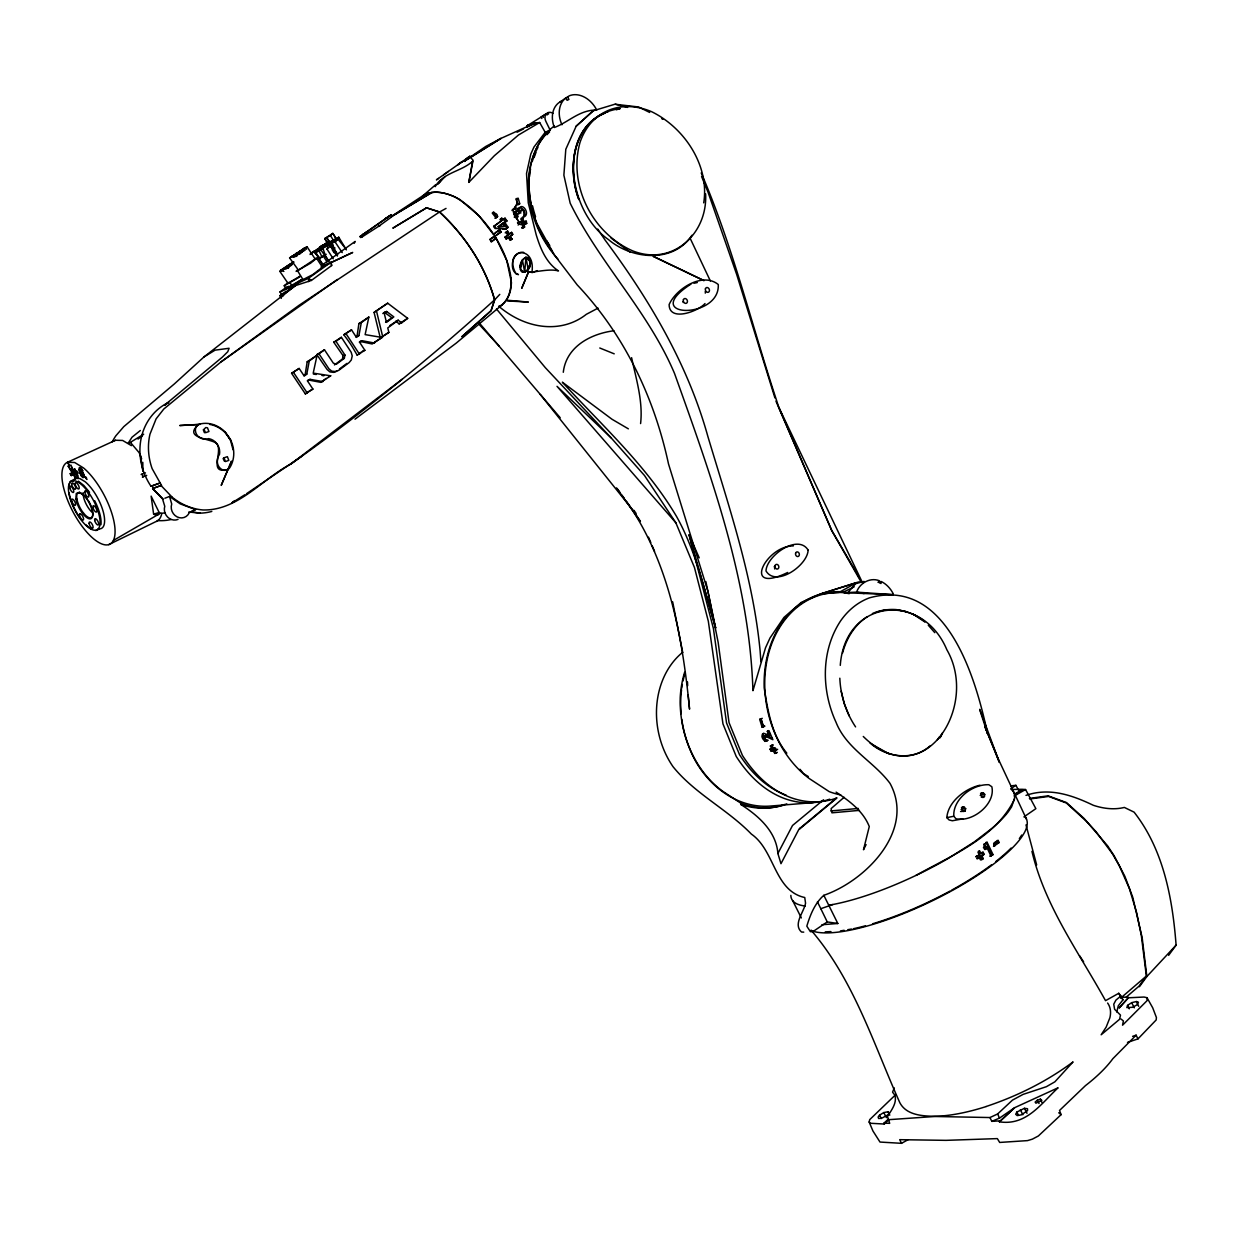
<?xml version="1.0" encoding="UTF-8"?>
<svg xmlns="http://www.w3.org/2000/svg" width="1238" height="1238" viewBox="0 0 1238 1238"><rect width="100%" height="100%" fill="white"/><g stroke="black" fill="none" stroke-linecap="round" stroke-linejoin="round"><path stroke-width="1.5" d="M1128.344 997.797L1119.276 1007.825L1128.344 997.797L1144.036 997.039L1147.022 997.704L1147.022 1000.706L1122.541 1025.203L1123.392 1020.963L1120.963 1018.998M522.281 217.346C532.309 215.985 521.662 200.107 518.737 209.562L517.19 210.878L517.205 210.073M204.44 432.743L203.28 429.71M113.385 540.449L158.712 514.219L156.143 515.256L153.62 514.157L151.129 496.113L159.145 512.47A6.995 6.391 62.8 0 0 164.778 512.625M83.07 476.104L82.931 474.556M80.284 469.419L80.284 470.703M336.581 371.137L333.595 372.359L329.912 371.926L327.095 369.497L316.851 354.656L318.986 353.82L328.89 368.769L331.707 371.137L335.746 371.586L338.794 370.301L349.131 362.595L351.313 359.964L352.226 355.925L351.19 352.288L341.394 337.309L333.734 342.199L342.957 355.523L342.57 358.896L334.43 364.931M640.588 423.582C643.141 401.267 636.193 379.277 631.612 357.674M521.477 271.432L524.711 272.236L525.949 257.318L529.183 258.154C532.603 262.967 529.26 272.252 522.947 272.283L521.477 271.432C518.258 266.82 520.904 259.438 525.949 257.318L530.591 262.085L529.554 267.269M859.435 810.364L831.921 812.824L831.085 808.631L844.115 797.287M84.385 476.862C81.399 479.648 78.675 470.657 79.201 467.933A3.652 1.408 62.5 0 1 79.851 467.593L81.615 468.815M705.614 193.855C707.796 234.028 672.234 266.541 632.68 250.865C592.306 233.286 568.134 185.36 579.957 142.602A77.715 60.383 62 0 1 651.606 111.683C684.583 127.777 709.699 165.737 703.71 202.862M984.442 796.483L984.721 794.394L981.951 792.738L980.929 795.4L982.91 797.551L984.442 796.483L981.239 797.071M81.244 472.73L81.476 474.525M359.283 342.137L360.212 341.456L372.158 343.978L382.062 337.463L365.133 334.616L368.847 317.098L358.896 323.629L357.024 336.287L356.049 336.999M307.303 380.809L308.401 379.989L320.843 382.356L330.685 375.81L313.214 373.118L317.067 355.244L307.194 361.79L305.136 374.696L303.96 375.625M537.369 270.611L532.665 272.453L528.518 271.927L521.724 288.299L528.518 271.927C535.884 272.592 548.976 268.321 558.493 270.921C546.066 262.75 540.325 248.327 536.178 234.694L528.27 202.877L526.521 173.459L530.777 154.116L533.98 147.028L545.2 132.296L539.66 122.531L518.474 135.004L494.318 155.756L468.815 182.373L472.576 161.296C461.387 171.618 443.39 172.361 435.172 186.659M305.136 374.758L306.807 374.108L309.268 360.985L317.067 355.244M877.928 582.247L881.332 581.581L880.992 583.485L879.181 582.711L879.522 580.808C870.268 577.016 859.729 583.021 856.572 592.135L843.96 592.677A101.903 80.455 78 0 0 803.849 602.473A101.779 80.362 78 0 0 764.805 687.57A101.779 80.362 78 0 0 809.389 778.64L829.197 791.624A103.729 81.894 78 0 0 840.772 794.935M357.178 355.151L352.226 346.702A66.341 30.981 53 0 0 346.996 339.026L343.839 334.786L351.515 329.865L356.436 337.386L358.943 335.529L361.295 322.654L368.847 317.098M840.277 665.379C845.028 598.604 922.186 590.944 946.869 649.78C979.8 706.681 923.146 795.771 863.273 736.471M965.129 811.23L965.625 808.553L962.824 806.882L961.833 809.559L963.179 811.385L965.129 811.23L960.564 811.509M468.815 182.373L473.102 160.29L471.492 158.51M1014.448 798.773L1011.554 806.897L1008.227 811.865A123.042 31.817 -25.6 0 1 992.303 828.083L974.352 841.886L948.803 858.12A123.042 31.817 -25.6 0 1 828.903 905.195M288.361 268.321L289.073 264.715L293.948 262.007L279.819 271.323L287.959 283.239L300.416 276.012M316.851 354.656L324.464 349.781L333.301 363.105L336.272 364.297L344.319 358.308L344.953 355.043L335.978 341.317L333.734 342.199M521.074 262.301L520.037 267.501L522.421 259.98L525.949 257.318L528.208 269.559L524.711 272.236L520.455 269.776L522.421 259.98L524.711 272.236M513.259 209.795L517.407 203.357L519.62 203.821L517.763 204.935L516.385 199.442L518.088 198.42L516.06 198.653L517.407 203.357L513.074 210.522L513.909 214.282L518.985 221.989L519.403 224.186L518.088 225.007M908.011 1139.718L901.543 1143.324L880.001 1142.055L872.945 1130.99L869.153 1122.03L869.726 1119.616L895.678 1094.655M1116.769 1011.957L1118.301 1005.813L1122.974 999.793L1118.75 993.294L1105.534 1000.675C1078.669 952.007 1045.042 906.495 1031.935 851.342M333.254 258.804L327.049 249.178L328.225 244.861L329.803 243.391L333.533 250.231M314.947 252.722L320.085 248.049L323.722 246.594L322.019 248.869L314.947 252.722L319.327 258.494L325.424 254.796M563.29 372.282C566.215 346.64 590.774 333.734 613.924 330.763M499.781 294.381L494.689 299.813L491.115 310.738L461.851 336.736L491.053 310.645L494.504 299.906C485.234 265.969 465.163 235.793 439.444 212.038L426.46 207.798L392.833 228.163L426.506 207.891M528.208 269.559L530.591 262.085L529.183 258.154M649.702 112.457L638.622 106.979L614.899 104.224L593.234 110.786L576.227 126.075L565.797 149.272L563.878 175.192L570.176 203.171C599.563 263.121 648.403 311.558 674.555 373.536C711.231 476.057 749.47 580.699 752.936 690.696L765.533 647.753L769.974 638.05L783.964 617.422L801.249 602.411L820.485 593.977L858.445 581.984L861.246 582.247L831.766 530.591L775.932 401.112M530.189 264.344L526.893 270.673M297.94 270.457L315.164 259.036L307.148 246.873L289.599 257.937L298.172 269.76M319.358 251.283L320.952 247.925L316.789 250.741L320.271 248.652M1127.586 1005.38L1126.812 1007.608L1132.662 1007.283L1137.026 1004.838L1138.449 1002.238L1136.36 1001.527L1131.656 1002.672L1127.586 1005.38L1129.288 1008.815M68.694 485.93L70.287 481.412L73.63 479.725M303.078 250.912L304.115 248.219L307.148 246.873L289.599 257.937M894.285 1087.908L892.552 1092.179L894.811 1095.057C897.318 1102.934 891.391 1110.161 887.507 1116.49L889.689 1123.33L883.947 1123.145L884.365 1124.027L888.342 1120.034M985.463 847.132L984.489 849.469L985.665 849.361L986.655 847.04L985.463 847.132L983.947 843.96L986.175 848.587M80.408 470.641L81.104 471.136A3.049 1.176 62.5 0 1 82.575 472.266M228.535 468.057L221.215 485.389L231.568 461.124L229.293 466.324M763.49 733.438L763.041 735.527A4.395 2.755 58.5 0 0 764.79 739.241L766.121 740.649L768.086 740.231L765.038 741.376L763.707 739.968A4.395 2.755 58.4 0 1 761.958 736.254L762.407 734.149A4.395 2.662 61.5 0 1 764.976 733.732L769.138 735.712L770.222 734.985L768.427 730.606L767.328 731.333L769.138 735.712M287.123 286.721L279.989 291.967L282.109 295.217L295.619 284.926M286.52 291.874L282.109 295.217L282.821 293.777M942.428 732.973L939.967 737.848L942.304 733.53M866.089 844.61L863.49 849.763L869.277 826.551C863.242 811.169 849.392 800.986 836.099 792.119M342.23 252.614L335.39 242.369L338.732 237.185L346.377 249.859M616.292 109.687L619.913 108.588C554.732 118.214 564.915 209.593 608.492 239.599C632.03 259.547 673.348 263.508 691.918 235.266M823.827 895.322C814.867 903.152 810.101 915.176 806.82 926.179L810.41 931.719L812.979 931.58L827.247 921.923L837.817 923.486L823.827 895.322C866.027 880.713 915.594 830.203 889.998 783.345C873.672 761.463 846.436 748.773 835.99 722.187C821.367 690.417 820.871 650.956 840.432 621.151A89.368 69.483 77.8 0 1 869.416 597.861C946.606 576.366 975.884 678.393 987.584 733.825L979.831 710.039M836.64 797.829L799.052 829.027L780.977 863.691L777.882 853.493L792.521 825.483L823.58 799.763M800.058 828.222L799.686 828.934L836.842 798.046M1016.847 1112.08L1015.702 1114.262L1017.218 1115.593L1021.505 1114.804L1027.555 1110.61L1027.509 1108.737L1024.445 1108.304L1016.847 1112.08L1018.549 1115.361M80.625 469.171L80.191 470.254M128.102 443.297L132.017 437.215L140.327 430.514M354.223 243.313L355.151 241.425L321.741 265.319M511.975 210.506L512.532 209.562M306.544 249.209L304.115 248.219L290.992 257.349L307.148 246.873M848.076 592.429L855.566 583.732L864.062 581.411M296.811 256.111L298.946 253.078L305.09 250.246M98.297 528.796L98.839 528.053A27.499 10.492 62.2 0 0 90.25 494.983L88.827 492.91A27.499 10.492 62.2 0 0 68.508 486.689L68.415 488.298A27.499 10.492 62.2 0 0 83.766 523.132L85.02 524.463A27.499 10.492 62.2 0 0 98.282 528.796A28.165 10.786 62.2 0 0 103.528 512.841L103.404 512.362A28.165 10.786 62.2 0 0 85.051 481.659L79.774 478.518L75.595 478.41A28.165 10.786 62.2 0 0 72.918 481.365M1139.44 986.717L1146.852 976.534L1176.1 945.12C1172.525 898.571 1163.596 849.794 1134.085 812.143L1124.367 807.439C1114.061 809.992 1103.244 808.584 1093.278 805.273C1072.154 795.152 1049.453 787.244 1025.993 795.384M1168.626 955.349L1176.1 945.12M1029.815 798.99L1048.632 796.452L1066.382 803.013L1086.453 821.351L1096.017 831.688L1112.374 853.678L1119.245 865.594L1129.396 888.528L1136.67 912.824L1141.343 935.526L1146.357 976.07L1138.867 986.299L1126.224 997.147M439.165 182.744L441.455 179.68M937.414 739.69L939.673 736.641M293.607 257.303L298.946 253.078L302.103 252.196M879.553 1115.144L878.113 1117.032L878.593 1118.487L881.564 1118.316L888.017 1114.834L889.147 1112.9L888.048 1111.755L883.746 1112.575L879.553 1115.144L881.301 1118.502M322.731 267.006L312.858 274.542L301.886 280.175M282.45 296.609L285.05 293.313L295.371 285.622L204.053 356.884L174.357 383.919L123.831 426.599L115.877 435.776A53.513 48.452 57.4 0 0 112.287 441.842M297.182 270.147L296.13 271.401L310.614 263.152L316.913 258.061L315.396 258.463M888.079 1119.725L934.814 1116.49L989.967 1117.543L997.642 1113.952L1012.452 1100.133L1023.083 1094.392L1046.358 1086.701L1054.869 1081.826L1073.052 1061.91C1046.806 1081.47 1017.125 1096.172 986.113 1106.509M279.819 271.323L291.007 263.477M360.01 236.582L391.285 214.654L391.672 216.882L379.339 225.858L362.239 236.845L360.707 237.557L360.01 236.582L391.332 214.762M437.618 184.477L445.076 176.57M1127.493 1042.381L1137.97 1038.899L1156.184 1019.942L1156.416 1017.528L1152.702 1007.794L1147.022 997.704M1137.97 1038.899L1136.128 1035.169L1112.823 1058.722A115.707 43.098 -25.1 0 1 1085.463 1085.618L1059.527 1110.455L1061.105 1114.649L1038.373 1135.973L1032.368 1139.146L1027.509 1140.616L999.685 1142.442L997.348 1138.604L946.033 1140.353L899.686 1139.672L901.543 1143.324M513.77 208.974L516.292 207.891L518.737 209.562M999.422 1121.829L1014.634 1107.685L1058.103 1087.784C1040.694 1104.11 1026.317 1125.915 999.422 1121.829L1014.634 1107.685L999.484 1118.115L991.808 1121.349L989.967 1117.543M523.395 216.867L524.061 216.248A5.447 4.379 59.6 0 0 524.432 211.683C524.076 208.015 518.18 209.81 520.873 213.013L518.598 212.905C517.608 207.845 512.919 213.524 517.577 214.097L517.794 216.836L516.169 217.671L515.921 215.149L517.577 214.097M327.049 249.178L330.391 246.099L336.272 254.27M883.947 1123.145L888.048 1119.415M300.014 253.728L304.223 249.89L294.737 255.802M494.504 299.906C429.787 358.494 361.898 413.662 290.682 464.173C262.007 479.075 237.913 510.892 202.939 509.963A58.666 52.553 62.8 0 1 172.268 497.289M575.995 126.4L593.234 110.786M328.72 261.11L320.657 249.565L329.803 243.391M435.822 184.57L422.437 196.177A71.046 37.836 54.2 0 1 455.151 197.121A70.953 37.728 54.3 0 1 492.136 232.156L493.56 234.292L499.781 229.773L501.173 231.924L493.73 237.062M1120.529 998.23L1146.357 976.07M705.01 303.542C697.953 311.527 669.108 322.143 669.139 304.517C676.273 288.5 702.596 271.787 718.257 284.508C720.268 320.038 638.158 318.181 690.943 284.106M930.078 745.926C912.932 761.339 886.284 757.517 869.927 742.877M1120.947 995.878L1115.871 1000.18L1113.751 1004.204L1114.602 1009.295L1120.498 1015.114L1119.554 1019.307L1101.155 1034.782L1106.168 1027.091L1109.882 1017.76A115.815 41.844 -25 0 0 1107.608 1003.043M288.175 282.434L284.229 285.777L286.04 288.531L288.671 286.288M1037.367 1100.226L1035.138 1102.099L1035.943 1103.197L1041.854 1100.412L1040.4 1099.143L1037.367 1100.226L1039.038 1103.538M997.967 842.645L993.495 846.39L999.143 842.521L998.168 840.463L996.992 840.587L997.967 842.645L999.143 842.521M993.619 843.403L995.863 841.53M998.168 840.463L993.665 844.223L994.656 846.281M311.465 253.032L317.779 249.07L310.088 254.502M502.133 304.827L456.172 343.158L355.012 419.187M234.632 500.616L231.908 502.876L244.892 494.72M282.109 295.217L301.035 280.531M504.764 226.306L498.125 226.724L502.798 223.397L504.764 226.306L498.125 226.724M439.444 212.038L299.116 305.26L221.184 361.775L163.834 408.989L156.112 418.846L149.968 434.182A58.666 52.553 62.8 0 0 152.135 468.645L161.497 485.327L152.614 488.561L162.503 498.837L164.762 506.311A10.275 9.362 63.8 0 0 167.672 517.128A10.275 9.362 63.8 0 0 178.024 519.387M138.037 439.072L142.494 435.652M991.886 854.762L989.889 856.309L993.046 854.653L987.104 842.304L985.943 842.428L991.886 854.762L993.046 854.653M510.629 287.618A71.154 37.867 54.4 0 1 499.146 306.714A72.052 38.347 54.4 0 0 511.108 286.736L511.449 282.635L506.806 260.599L496.129 238.269L491.424 241.874L490.078 239.677L494.782 236.087L478.967 215.737L459.7 199.442L455.383 197.198A71.897 38.285 54.2 0 0 422.808 195.79L392.616 215.598M319.791 248.204L326.677 242.818L317.454 249.163L324.325 246.811M330.438 235.545L332.805 233.378L324.758 238.563L327.776 243.36L324.758 238.563L330.438 235.545L333.393 240.327M290.682 464.173L402.242 379.215M987.104 842.304L985.108 843.836L983.467 847.751L985.665 849.361M290.93 288.531L293.87 286.303M339.46 368.986L346.888 363.415M389.924 325.517L398.156 320.193L401.669 322.839L407.673 318.336L387.695 303.202L374.077 312.425L380.298 337.897L388.856 332.388L387.773 327.931L398.156 320.193M306.807 374.108L304.208 376.043L299.147 368.444L291.595 373.303L305.368 393.932L307.798 392.121M309.005 391.223L312.904 389.072L307.628 381.165L310.073 379.354L322.948 381.583M320.843 382.356L326.167 378.379M358.525 354.176L361.187 352.196M373.613 342.895L382.062 337.463M380.298 337.897L388.856 332.388M395.835 321.106L399.069 323.845L407.673 318.336M305.368 393.932L312.904 389.072M357.194 355.167L364.87 350.292L359.747 342.462L362.115 340.713L374.572 343.05M385.606 322.329L391.796 317.733L384.445 312.347L382.821 313.554M507.642 231.135L506.651 231.769L508.555 234.555L509.344 234.044L507.642 231.135L506.048 232.311L507.766 235.205L504.949 237.232L506.218 239.073C509.066 233.317 512.362 244.784 508.385 237.464M512.764 234.292L510.458 235.994L511.789 239.12L509.886 236.35L512.764 234.292L511.65 232.357L508.555 234.555M510.288 240.234L511.789 239.12M491.022 241.642L496.129 238.269M505.212 232.837L506.651 231.769M386.627 311.465L384.229 313.245L386.442 322.406L393.839 316.913L386.627 311.465L384.445 312.347M168.399 402.551A58.882 52.863 62.5 0 0 150.99 486.255L159.857 483.006M495.293 232.713L499.781 229.773M161.497 485.327L152.614 488.561L163.447 499.394M489.675 239.46L494.782 236.087M495.2 235.963L501.173 231.924M502.411 229.076L505.259 229.309L508.091 227.328L504.593 222.066L503.309 222.902L506.868 228.102M291.595 373.303L299.147 368.444M318.986 353.82L324.464 349.781M335.978 341.317L341.394 337.309M343.808 334.755L351.515 329.865M374.077 312.425L387.695 303.202M508.091 227.328L506.296 228.643L495.061 228.504L493.653 226.461L501.142 221.045L500.013 219.497L501.792 218.198L502.922 219.745L505.042 218.182L507.131 221.153L503.309 222.902M501.792 218.198L500.663 218.909L501.746 220.488L505.042 218.182M504.949 237.232L507.766 235.205M509.344 234.044L511.65 232.357M506.218 239.073L508.88 237.154M510.474 240.11L512.068 238.934M301.499 279.602L293.994 284.864L294.304 285.978L311.403 280.422L331.645 265.551L331.026 262.239L321.354 266.789M497.599 216.573L495.231 218.228L497.599 216.573C497.336 211.187 489.32 213.895 493.869 212.054M499.193 226.043L502.798 223.397M504.593 222.066L506.698 220.534M493.653 226.461L501.142 221.045M330.36 242.122L332.682 240.435L324.635 244.567L323.273 246.362L330.36 242.122L333.285 246.95M596.716 110.043A24.218 18.431 59.6 0 0 569.372 95.775L558.539 102.955A24.079 18.384 59.5 0 0 554.361 127.499C568.582 122.175 579.492 109.934 596.035 110.089M980.96 853.833L979.629 851.079L978.469 851.202L979.8 853.941L983.142 852.27L984.133 854.328L980.79 856L982.121 858.754L983.282 858.646L981.966 855.891M980.79 856L984.133 854.328M445.943 173.134L448.357 171.432M443.699 174.728L445.107 173.722M457.642 164.886L462.424 161.497L458.06 164.577M281.305 298.358L279.927 295.65L285.978 291.348M221.184 361.775L337.386 279.463M319.915 257.225L317.176 259.16L321.756 266.201M323.613 265.845L319.002 258.788L326.136 254.285M335.034 248.002L332.31 249.937L334.136 252.769M466.138 158.882L470.084 156.081L436.41 179.881L438.469 178.427M982.121 858.754L980.45 859.93L979.119 857.176L976.859 858.754L980.295 857.067L981.626 859.806L983.282 858.646M979.629 851.079L977.974 852.255L979.304 854.994L975.854 856.681L979.304 854.994M320.657 249.565L328.225 244.861L330.391 246.099L337.417 256.049M1023.919 816.91L1035.866 808.662L1025.575 789.534L1023.594 789.349L1014.541 794.935M463.91 161.404L485.838 146.409L500.972 138.393L534.77 123.166L539.66 122.531L527.079 125.812L528.611 125.301M292.555 263.771L281.366 270.766L281.103 269.93L289.073 264.715M287.154 268.12L291.828 264.947M157.768 514.76L159.609 513.538M771.181 751.187L774.214 750.042L775.87 752.689L774.771 753.416L773.131 750.785L771.181 751.187L769.99 749.176L771.073 748.448L772.264 750.46M773.131 750.785L774.214 750.042M777.34 752.379L776.241 753.122L774.601 750.476L775.684 749.748M774.601 750.476L777.65 749.33M770.407 746.034L772.961 745.013L770.407 746.034L771.939 748.773L773.023 748.046L771.491 745.322M771.878 745.725L773.394 748.464L774.493 747.737M765.038 741.376L766.121 740.649M246.517 493.699L301.515 456.451M762.113 727.186L764.666 726.133L762.113 727.186L759.699 719.402L760.828 718.674L763.212 726.458M168.801 402.443L164.329 405.383L222.376 357.101L227.761 351.731L229.107 348.265L215.087 350.153L204.053 356.884M759.699 719.402L762.283 718.334M1010.734 788.73L1015.918 785.341L1018.518 790.138M316.928 259.191L319.11 257.783L314.375 251.763L317.733 251.732M284.229 285.777L299.859 276.832M286.04 288.531L301.67 279.587M501.746 220.488L502.922 219.745M541.857 118.523L540.96 117.177L547.908 112.673A7.165 5.602 58.8 0 1 552.968 113.308M531.675 124.079L527.079 125.812L546.283 113.834L547.026 114.933L548.635 113.772L547.908 112.673M505.259 229.309L506.296 228.643M522.188 222.391L523.597 221.509L522.947 218.228L521.399 219.203L522.188 222.391L526.305 221.246L526.707 223.49L522.699 224.434L523.519 227.699L521.616 227.9L524.587 227.034L524.014 223.753L526.707 223.49M521.724 221.695L517.546 222.886L521.724 221.695L521.059 218.414L522.947 218.228M520.827 224.712L522.142 223.892L522.715 227.219M467.422 159.3L500.972 138.393L463.956 161.482L466.633 159.903M523.519 227.699L524.587 227.034M1015.206 793.775L1022.511 789.287L1011.198 789.488M128.891 443.25L143.67 434.229M91.597 507.425A14.098 5.385 62.2 0 1 85.205 515.008L82.42 511.665A14.098 5.385 62.2 0 1 79.217 492.523L79.511 492.353A14.81 5.648 62.2 0 1 91.813 509.22A14.81 5.648 62.2 0 1 87.109 517.84A14.81 5.648 62.2 0 1 75.905 498.96L76.276 493.467L79.511 492.353M392.771 215.876L431.845 192.494L391.812 216.31M338.732 237.185L330.02 243.391L337.386 238.501L345.154 247.971M75.889 478.301L70.953 465.086L68.183 466.153L75.595 478.41M1014.185 795.972L1025.575 789.534M426.46 207.798L439.66 211.961L446.036 208.402M67.92 462.084L69.297 465.72L67.564 462.238L74.682 462.501L83.565 467.979A46.131 17.672 62.2 0 1 115.01 529.121L115.072 531.721A46.131 17.672 62.2 0 1 94.413 539.474A46.131 17.672 62.2 0 1 64.624 491.563L63.68 488.097A46.131 17.672 62.2 0 1 67.564 462.238L115.49 440.264L122.639 440.449L131.429 445.649M598.078 308.107L586.301 314.328A86.722 69.854 60.6 0 1 498.651 306.188M787.708 572.467C741.051 595.246 765.61 545.618 793.326 545.927M517.082 132.218L523.519 128.922M526.738 127.282L534.77 123.166L527.403 125.564M169.529 496.469L180.268 503.912L195.542 509.545L189.228 512.78A10.183 9.27 64.1 0 1 177.142 516.911A10.183 9.27 64.1 0 1 171.711 504.005L169.529 496.469L164.871 498.233M522.699 224.434L524.014 223.753M227.034 469.651C207.535 474.262 224.295 450.028 216.093 443.142C210.181 438.422 182.806 438.298 198.513 424.541L179.742 425.532L200.355 424.309M915.981 875.421C951.31 855.535 995.553 837.878 1014.262 799.624A123.166 31.817 -25.6 0 0 1012.127 790.215M560.164 101.856L561.944 100.959M391.425 216.542L392.26 216.139M854.174 586.843L843.805 591.919A102.506 80.934 78 0 0 764.186 687.879C767.746 710.426 771.754 735.109 786.826 753.153M108.712 544.643L155.508 521.802A45.496 18.291 62.4 0 0 161.791 513.538M114.515 440.713L115.49 440.264M321.261 267.145L352.706 252.444L321.586 266.99M76.168 473.69L77.499 476.351L74.094 472.359L75.1 474.077M78.118 476.135L76.911 473.411L77.375 476.413M85.236 477.063L86.923 479.493L85.36 477.001L86.49 477.543M191.271 511.542L195.542 509.545M70.241 473.597L71.2 475.531L70.241 473.597L71.881 472.962L72.733 474.959L71.881 472.962M74.094 472.359C77.406 472.452 72.191 469.187 74.698 468.97L76.029 471.632L74.698 468.97M77.855 473.071L77.096 471.245L75.905 471.693M81.925 469.527L82.714 470.935L82.296 470.254M68.183 466.153L73.46 473.179L72.64 472.452M279.927 295.65L285.05 293.313M279.989 291.967L293.53 285.932M545.2 132.296L550.136 130.114L545.834 121.278A7.165 5.602 58.8 0 1 546.283 113.834M293.994 284.864L308.479 278.271L331.026 262.239L331.645 265.551M77.839 477.497L74.651 478.905L77.901 477.466M95.806 530.607L99.241 529.106M817.42 901.868L820.809 908.692L832.756 904.56M786.764 803.818L783.453 805.226A96.966 78.721 78.1 0 1 741.237 803.477L722.636 791.206A94.939 77.081 78.1 0 1 681.767 719.324M379.091 225.626L380.097 225.656L379.339 225.858M358.896 323.629L361.295 322.654M82.358 473.272L81.213 472.622L81.306 474.03M357.024 336.287L358.943 335.529M399.069 323.845L401.669 322.839M307.194 361.79L309.268 360.985M360.212 341.456L362.115 340.713M364.87 350.292L362.471 351.128M141.117 474.51L145.45 472.854M146.703 475.392L142.37 477.048L143.298 476.723L141.937 474.216M308.401 379.989L310.073 379.354M159.47 483.269L150.99 486.255M328.55 376.6L330.685 375.81M71.2 475.531L72.856 474.912M76.787 473.473L77.979 473.009M342.57 358.896L344.319 358.308M83.101 476.212L81.584 474.479M1132.615 1036.345L1136.128 1035.169M153.62 514.157L159.145 512.47M605.444 112.998C572.296 126.059 567.638 169.73 578.889 199.612C566.772 168.925 572.977 123.135 608.291 111.559M872.388 613.584C889.89 605.722 910.503 609.87 925.096 621.801M518.49 208.061C524.603 206.653 523.999 213.369 523.891 216.325M962.762 818.875L952.332 820.763L949.097 819.958L946.822 817.637C948.029 801.682 965.238 788.513 979.97 785.217M876.334 612.145L886.021 609.746L896.049 609.56L906.108 611.572M616.679 109.501L620.037 108.681M342.957 355.523L344.953 355.043M767.328 731.333L769.061 730.946L772.868 739.69L765.053 736.146A1.609 0.959 59.9 0 0 764.589 738.405L767.003 740.958M281.103 269.93L286.551 268.723M980.171 795.369L984.721 794.394M773.394 748.464L775.375 748.046L776.566 750.058M693.992 283.254L697.319 282.558M769.99 749.176L771.939 748.773M961.106 809.482L965.625 808.553M774.771 753.416L776.241 753.122M946.822 817.637L953.802 816.244L955.906 818.705C972.403 822.79 995.832 803.973 991.839 786.734L988.822 784.722C972.557 784.01 952.765 799.067 953.802 816.244M840.447 930.93L844.146 930.295M847.829 929.676L851.527 929.042M980.558 793.295L983.576 792.815M961.462 807.424L964.479 806.959M1029.428 798.433L1048.091 795.833L1066.413 802.534L1084.117 818.473L1107.623 845.864L1114.185 855.86L1124.924 876.442L1132.739 897.21L1142.179 937.754L1146.852 976.534M837.817 923.486L821.908 924.74M301.02 252.428L296.424 252.923L295.975 256.498L291.611 256.405M519.403 224.186L522.142 223.892M1010.734 785.867L1015.918 785.341M983.142 852.27L981.966 852.394L982.972 854.452M979.119 857.176L980.295 857.067M523.597 221.509L526.305 221.246M830.853 810.936L858.352 808.445M296.702 254.332L299.596 254.115M813.289 802.611L770.021 806.093A95.388 77.437 78.1 0 1 696.36 762.531C685.202 742.723 679.554 720.222 680.219 697.458A95.651 77.654 78.1 0 1 684.614 672.265M991.808 1121.349L999.391 1120.885M825.266 931.874L830.977 931.595M1118.75 993.294L1121.52 997.271L1128.174 997.132M75.905 498.96L76.88 498.991M523.674 252.382C512.3 250.277 507.657 271.756 518.459 274.604L515.952 273.768C502.303 248.668 536.317 243.453 531.907 272.561M803.741 932.137L801.512 932.028C792.784 924.244 803.942 912.236 805.551 903.167L804.746 897.519C774.199 890.865 774.988 850.46 751.373 834.087C727.279 809.219 694.719 793.682 672.977 766.616A79.727 65.428 78.2 0 1 657.223 701.033A79.82 65.49 78.4 0 1 682.587 652.364M507.301 300.942L528.332 302.057L507.766 300.292M884.365 1124.027L870.546 1123.284L869.153 1122.03M515.457 214.159L514.699 214.112M188.795 512.021L200.324 513.151A58.882 52.863 62.5 0 0 211.806 511.449M515.921 215.149C512.687 215.567 513.29 209.872 516.169 212.131M191.488 511.851L200.324 513.151M335.39 242.369L332.094 241.843L334.306 249.38L336.999 253.728M313.369 374.046L316.278 374.495M321.926 375.439L323.861 375.764M864.109 593.575L856.572 592.135L893.248 594.673L843.96 592.677L849.206 593.683M517.794 216.836L514.683 215.381L518.985 221.989M281.366 270.766L283.889 271.401M615.301 104.193L627.635 107.412M209.702 424.402C218.77 425.918 226.492 432.17 230.748 440.233A28.18 25.209 63.1 0 1 229.819 467.639A7.01 6.267 64.5 0 1 222.67 469.914C216.619 467.159 215.861 459.499 219.482 454.408A12.689 11.343 63.1 0 0 208.603 438.639C202.521 440.651 195.79 436.921 195.372 430.344A7.072 6.298 61.9 0 1 199.782 424.061A28.18 25.209 63.1 0 1 225.208 432.17L230.531 440.31L233.038 449.75M82.714 470.935L81.29 470.038M79.217 492.523L84.339 495.432L87.14 498.821M614.218 353.836L599.78 348.002M514.172 217.068L515.163 217.47M786.238 795.198C766.214 787.77 750.909 772.419 739.55 754.731L726.551 722.961L713.413 628.517L689.086 534.862L699.222 557.843M772.388 738.266L766.136 735.418A1.609 0.975 59.3 0 0 765.688 737.693M767.452 733.67L770.222 734.985M703.726 280.453L653.138 256.312L704.02 280.67M888.714 753.725L872.032 744.317M82.667 477.574C86.103 478.456 83.395 471.988 81.244 471.26A2.491 0.959 62.5 0 0 80.609 471.384M628.362 428.843L611.99 419.249L562.361 382.186C602.101 425.501 646.344 465.426 676.552 516.494C695.895 551.127 704.546 590.155 715.626 627.898L705.846 581.581M521.755 210.94L519.047 210.831L518.908 213.895M808.259 776.505L803.555 773.657L799.965 769.262M912.406 613.708L924.74 621.863M361.14 236.071L362.239 236.845M319.327 258.494L315.288 251.515M661.696 118.554L662.794 119.359M311.403 280.422L308.479 278.271L308.68 281.583M611.061 238.052L630.328 252.304M1058.722 1112.776L1061.105 1114.649M78.365 481.149L83.89 485.513L89.554 492.291M85.623 524.664L91.086 529.059M172.252 497.289L161.095 485.59M928.268 625.19L934.783 632.664M675.855 522.792L644.518 475.547L611.201 437.943L557.023 386.333L675.855 522.792L694.441 567.453L708.337 621.29L722.961 723.874L736.223 756.449C747.984 774.849 763.815 790.834 784.629 798.587A100.804 80.749 78.1 0 0 829.723 799.175M439.66 211.961C465.179 235.824 485.203 266.015 494.689 299.813M81.77 472.761L82.652 474.169M611.201 437.943L545.324 367.671L496.5 309.005M478.719 323.954L499.208 346.129M560.226 417.763L479.23 322.901M517.19 210.878L514.637 208.959A3.482 2.801 59.4 0 0 512.826 209.33M81.058 468.366L82.033 469.481M492.291 213.199L495.989 217.749M72.934 472.343L73.429 473.071L71.448 466.695M540.263 394.442L633.129 510.489L640.402 521.446L616.509 487.865M223.103 458.447L224.341 461.093M811.122 930.233C853.849 979.954 873.517 1043.913 899.856 1102.764C906.479 1115.268 922.48 1116.088 934.969 1116.289A115.227 41.953 -25.3 0 0 986.082 1106.571M617.483 489.103L619.727 492.167M621.956 495.215L624.2 498.264M626.428 501.328C669.154 561.773 682.463 636.905 689.551 709.157L688.158 694.967M494.411 225.981L495.865 228.009M151.763 485.698L153.373 488.004M633.902 510.304L636.1 513.43M82.079 475.454L82.961 476.274L83.054 474.974M503.773 219.002L505.398 221.354M510.783 232.883L512.052 234.725M493.389 212.363L496.686 217.161M225.208 432.17L230.748 440.233M130.532 442.539L139.167 452.69L141.658 458.865M542.584 116.032L543.482 117.362M329.912 242.478L326.786 237.804L329.834 242.524M293.576 372.545L307.38 393.204M1079.521 955.674L1083.606 961.833M290.187 283.038L292.013 285.792M597.722 229.076L605.165 240.172C649.501 299.813 687.786 364.282 707.842 436.349C728.95 506.946 753.091 577.202 760.117 650.971L760.89 661.68M346.114 333.827L359.515 354.285M323.397 256.235L327.08 261.899M332.945 233.642L337.015 239.955M332.805 233.378L336.875 239.677M498.233 230.547L499.626 232.698M297.708 271.045L303.31 280.067M493.467 236.644L494.829 238.826M328.983 261.497L325.408 255.693L322.994 248.467M323.35 265.458L319.002 258.788M527.713 257.287L530.591 262.085M334.214 249.008L337.634 254.796M839.828 678.207C840.54 695.555 845.925 712.469 855.582 726.907M1121.52 997.271L1122.974 999.793M505.475 236.907L506.574 238.857M883.746 1112.575L886.439 1117.62M80.702 474.587L81.399 475.918M567.515 96.703L568.923 99.442L567.097 100.309L565.828 97.864A24.218 19.174 59.4 0 0 561.975 124.759M1024.445 1108.304L1027.014 1113.287M1131.656 1002.672L1134.302 1007.825M888.048 1111.755L889.797 1115.175M83.054 473.195L84.169 476.088M1020.344 1109.743L1022.867 1114.726M792.676 900.63L801.326 917.931M73.847 469.31L75.162 471.972M1136.36 1001.527L1138.697 1006.324M820.809 908.692L827.247 921.923M977.03 856.572L978.02 858.63M986.655 847.04L991.05 856.185M318.893 250.494L322.035 257.024M1026.488 819.123L998.277 758.94L984.999 726.907L999.298 762.268L979.769 709.297M778.702 407.07L862.747 583.299L831.766 530.591L778.702 407.07L775.7 397.723C751.11 322.809 732.525 245.48 701.203 172.933M690.247 238.501L710.349 280.933M1040.4 1099.143L1041.963 1102.516M997.642 1113.952L999.484 1118.115M648.495 537.153L650.755 542.461M652.271 546.004L654.546 551.328M701.575 176.492L708.012 192.107L736.687 274.465L774.926 397.94M849.206 715.935L844.362 703.896L841.206 691.191M80.037 473.287L79.124 469.357M761.169 719.077L763.567 726.861M689.086 534.862L715.626 627.898M1036.67 864.929L1025.993 824.895M524.927 222.113L525.438 224.14M376.584 311.388L382.759 336.937M672.652 601.807L682.742 652.55M777.882 853.493C776.288 831.363 758.229 815.61 740.788 804.452A96.827 78.675 78.1 0 0 784.521 804.483M140.482 455.367L142.865 471.167L142.819 462.362M687.492 681.906L687.678 685.635M170.999 519.527A53.311 48.328 64.3 0 1 157.211 520.548M554.284 125.951A91.952 70.906 61.6 0 0 537.091 223.769L554.547 255.198L577.218 284.91C624.246 334.662 654.206 397.274 668.505 463.941L707.966 591.516L718.179 642.507L729.043 722.636L742.413 755.412C754.221 773.858 770.082 789.89 790.943 797.659A101.207 80.903 78.1 0 0 836.099 798.262M549.734 245.48A90.467 69.777 61.6 0 1 546.685 240.745M535.543 216.681A90.467 69.777 61.6 0 1 532.572 205.926M534.104 157.52A90.467 69.777 61.6 0 1 536.131 152.088M546.948 134.71A90.467 69.777 61.6 0 1 549.579 131.924M551.854 250.695A90.467 71.185 61.6 0 1 529.199 180.748M529.462 176.771A90.467 71.185 61.6 0 1 530.529 168.987M532.263 161.544A90.467 71.185 61.6 0 1 534.708 154.363M536.255 150.773A90.467 71.185 61.6 0 1 537.988 147.291M682.85 301.732A2.522 1.981 65.3 0 1 683.237 302.521M705.227 291.518A2.491 1.95 65.5 0 1 705.273 293.143M774.199 566.602A2.383 1.903 73.7 0 1 774.617 568.938M511 278.07A71.154 37.867 54.4 0 1 510.845 285.823M494.952 236.427A70.953 37.728 54.3 0 1 510.985 278.055M557.998 259.191A91.318 71.85 61.6 0 1 550.136 130.114M518.211 198.328A149.287 79.897 83.2 0 1 519.743 203.744M805.242 906.015A123.166 31.817 -25.6 0 1 790.85 895.384M681.132 713.753A94.939 77.081 78.1 0 1 681.55 689.829M681.798 688.049A94.939 77.081 78.1 0 1 682.37 684.475M683.051 680.946A94.939 77.081 78.1 0 1 684.784 674.045M881.332 581.581A26.741 20.798 75.8 0 1 893.325 593.931M1024.878 816.647A122.902 33.333 -25.6 0 1 946.931 893.372A122.902 33.333 -25.6 0 1 810.936 930.45M842.536 653.107A73.785 57.288 78 0 1 867.25 616.694M80.083 517.979A28.195 10.755 62.2 0 1 69.049 492.755M94.63 500.663A28.195 10.755 62.2 0 1 100.943 524.726M91.643 511.944A14.067 5.401 62.2 0 1 83.194 492.554M88.037 500.137A14.098 5.385 62.2 0 1 91.039 505.955M1021.706 835.046A121.061 32.822 -25.6 0 1 1019.354 838.544M1011.106 848.061A121.061 32.822 -25.6 0 1 995.646 861.648M991.375 864.913A121.061 32.822 -25.6 0 1 951.635 890.184M950.041 891.05A121.061 32.822 -25.6 0 1 872.558 923.796M865.439 925.807A121.061 32.822 -25.6 0 1 853.369 928.732M808.12 550.121C807.594 565.379 775.963 587.632 765.997 570.935C766.554 555.692 798.123 533.423 808.12 550.121M203.991 429.416L205.57 432.696L208.943 431.52L207.489 427.791L205.725 427.543L203.991 429.416M223.985 457.843L225.471 461.557L228.798 460.381L227.374 456.667L223.985 457.843M388.964 216.341L384.77 219.08L388.964 216.341M367.052 231.893L362.765 234.586L367.052 231.893M314.792 250.865L310.475 253.744L314.792 250.865M324.557 246.501L322.747 247.894L327.358 244.892L324.557 246.501M321.462 245.851L319.342 247.461L323.814 244.629L321.462 245.851M328.039 242.679L325.424 244.52L330.144 241.658L328.039 242.679M334.864 239.321L331.846 241.41L335.808 239.12L334.864 239.321M79.913 513.909L79.866 513.94A3.497 1.331 62.1 0 0 81.228 518.861A3.497 1.331 62.1 0 0 83.55 518.629A3.497 1.331 62.1 0 0 80.47 513.878L79.913 513.909M856.572 582.649L839.101 592.429L820.485 593.977L856.572 582.649M528.518 271.927L526.645 270.998L528.456 271.927M705.443 288.779A2.507 1.95 65.5 0 0 707.827 292.354A2.507 1.95 65.5 0 0 708.941 288.686A2.507 1.95 65.5 0 0 705.443 288.779M683.376 299.797A2.522 1.981 65.3 0 0 685.775 303.403A2.522 1.981 65.3 0 0 686.92 299.704A2.522 1.981 65.3 0 0 683.376 299.797M795.601 553.231A2.383 1.888 73.6 0 0 797.845 556.558A2.383 1.888 73.6 0 0 798.866 552.875A2.383 1.888 73.6 0 0 795.601 553.231M775.034 565.735A2.399 1.919 73.7 0 0 777.325 569.062A2.399 1.919 73.7 0 0 778.346 565.348A2.399 1.919 73.7 0 0 775.034 565.735M71.742 501.158A3.497 1.331 62.2 0 0 75.209 505.336A3.497 1.331 62.2 0 0 73.831 500.183A3.497 1.331 62.2 0 0 71.742 501.158M69.839 488.004A3.528 1.331 62.3 0 0 73.259 492.492A3.528 1.331 62.3 0 0 72.16 487.463A3.528 1.331 62.3 0 0 69.839 488.004M94.707 520.486A3.528 1.346 62 0 0 98.158 525.005A3.528 1.346 62 0 0 97.09 520.022A3.528 1.346 62 0 0 94.707 520.486M93.02 507.843A3.544 1.362 62.1 0 0 96.533 512.068A3.544 1.362 62.1 0 0 95.171 506.853A3.544 1.362 62.1 0 0 93.02 507.843M89.121 523.519A3.497 1.331 62 0 0 92.463 528.255A3.497 1.331 62 0 0 91.689 523.535A3.497 1.331 62 0 0 89.121 523.519M75.224 484.259A3.544 1.362 62.4 0 0 78.598 489.025A3.544 1.362 62.4 0 0 77.793 484.182A3.544 1.362 62.4 0 0 75.224 484.259M71.696 484.522A3.544 1.346 62.4 0 0 75.069 489.289A3.544 1.346 62.4 0 0 74.249 484.46A3.544 1.346 62.4 0 0 71.696 484.522M84.803 492.12A3.559 1.362 62.3 0 0 88.084 497.134A3.559 1.362 62.3 0 0 87.589 492.554A3.559 1.362 62.3 0 0 84.803 492.12"/></g></svg>
